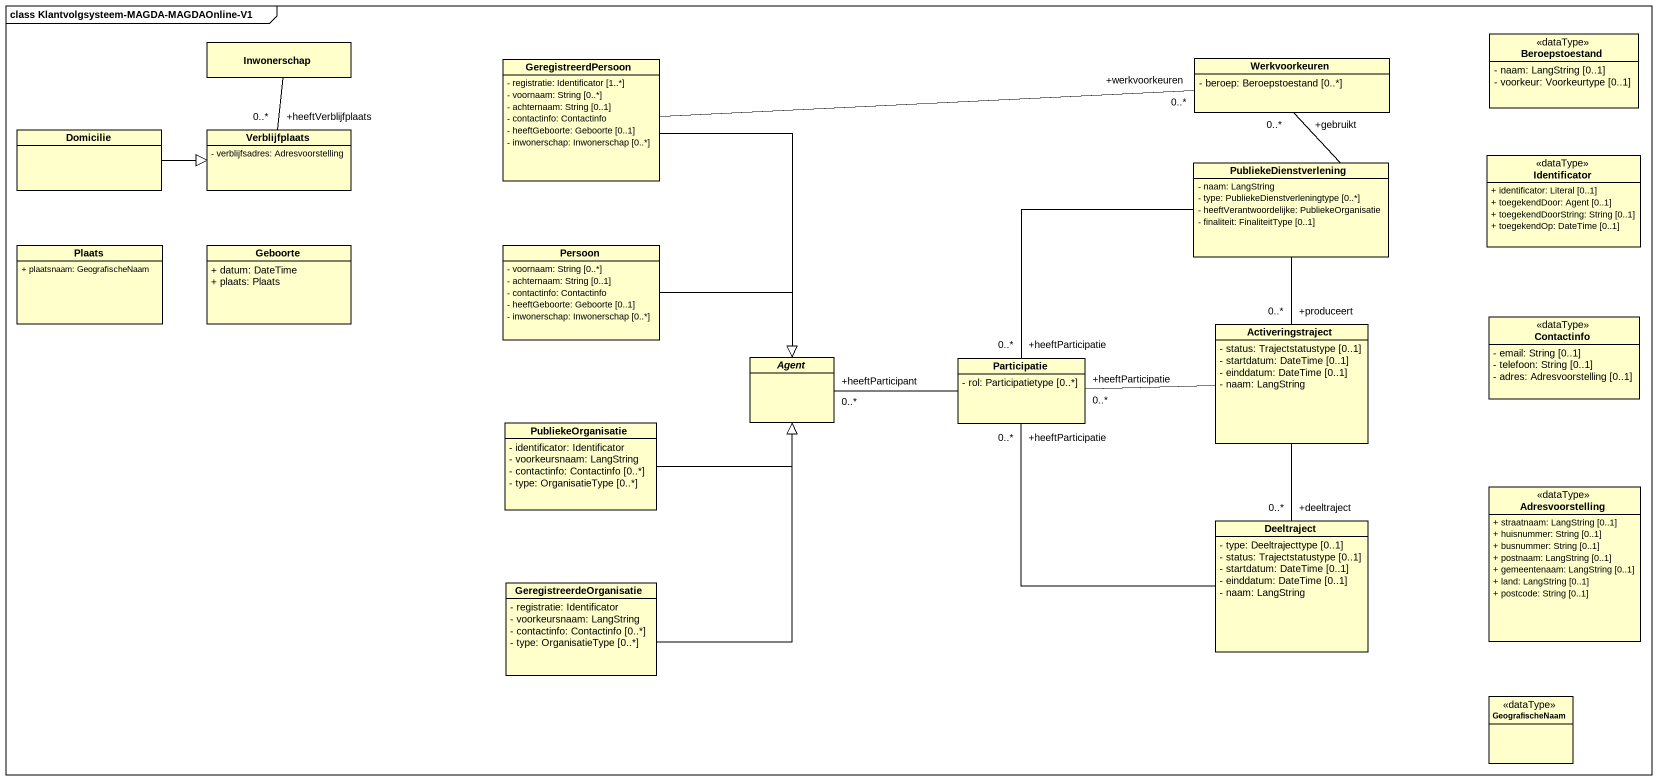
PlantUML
@startuml
mainframe class Klantvolgsysteem-MAGDA-MAGDAOnline-V1
hide circle
hide empty members
skinparam classAttributeIconSize 0
class Inwonerschap
class Werkvoorkeuren {
  - beroep: Beroepstoestand [0..*]
}
class Beroepstoestand <<dataType>> {
  - naam: LangString [0..1]
  - voorkeur: Voorkeurtype [0..1]
}
class GeregistreerdPersoon {
  - registratie: Identificator [1..*]
  - voornaam: String [0..*]
  - achternaam: String [0..1]
  - contactinfo: Contactinfo
  - heeftGeboorte: Geboorte [0..1]
  - inwonerschap: Inwonerschap [0..*]
}
class Domicilie
class Verblijfplaats {
  - verblijfsadres: Adresvoorstelling
}
class PubliekeDienstverlening {
  - naam: LangString
  - type: PubliekeDienstverleningtype [0..*]
  - heeftVerantwoordelijke: PubliekeOrganisatie
  - finaliteit: FinaliteitType [0..1]
}
class Identificator <<dataType>> {
  + identificator: Literal [0..1]
  + toegekendDoor: Agent [0..1]
  + toegekendDoorString: String [0..1]
  + toegekendOp: DateTime [0..1]
}
class Plaats {
  + plaatsnaam: GeografischeNaam
}
class Geboorte {
  + datum: DateTime
  + plaats: Plaats
}
class Persoon {
  - voornaam: String [0..*]
  - achternaam: String [0..1]
  - contactinfo: Contactinfo
  - heeftGeboorte: Geboorte [0..1]
  - inwonerschap: Inwonerschap [0..*]
}
class Activeringstraject {
  - status: Trajectstatustype [0..1]
  - startdatum: DateTime [0..1]
  - einddatum: DateTime [0..1]
  - naam: LangString
}
class Contactinfo <<dataType>> {
  - email: String [0..1]
  - telefoon: String [0..1]
  - adres: Adresvoorstelling [0..1]
}
abstract class "Agent" as Agent_
class Participatie {
  - rol: Participatietype [0..*]
}
class PubliekeOrganisatie {
  - identificator: Identificator
  - voorkeursnaam: LangString
  - contactinfo: Contactinfo [0..*]
  - type: OrganisatieType [0..*]
}
class Deeltraject {
  - type: Deeltrajecttype [0..1]
  - status: Trajectstatustype [0..1]
  - startdatum: DateTime [0..1]
  - einddatum: DateTime [0..1]
  - naam: LangString
}
class Adresvoorstelling <<dataType>> {
  + straatnaam: LangString [0..1]
  + huisnummer: String [0..1]
  + busnummer: String [0..1]
  + postnaam: LangString [0..1]
  + gemeentenaam: LangString [0..1]
  + land: LangString [0..1]
  + postcode: String [0..1]
}
class GeregistreerdeOrganisatie {
  - registratie: Identificator
  - voorkeursnaam: LangString
  - contactinfo: Contactinfo [0..*]
  - type: OrganisatieType [0..*]
}
class GeografischeNaam <<dataType>>
Inwonerschap -- "+heeftVerblijfplaats\n0..*" Verblijfplaats
GeregistreerdPersoon -right- "+werkvoorkeuren\n0..*" Werkvoorkeuren
GeregistreerdPersoon --|> Agent_
Domicilie -right-|> Verblijfplaats
PubliekeDienstverlening -up- "+gebruikt\n0..*" Werkvoorkeuren
PubliekeDienstverlening -- "+produceert\n0..*" Activeringstraject
PubliekeDienstverlening -- "+heeftParticipatie\n0..*" Participatie
Persoon -right-|> Agent_
Activeringstraject -left- "+heeftParticipatie\n0..*" Participatie
Agent_ "+heeftParticipant\n0..*" -right- Participatie
PubliekeOrganisatie -right-|> Agent_
Deeltraject "+deeltraject\n0..*" -up- Activeringstraject
Deeltraject -up- "+heeftParticipatie\n0..*" Participatie
GeregistreerdeOrganisatie -up-|> Agent_
@enduml
